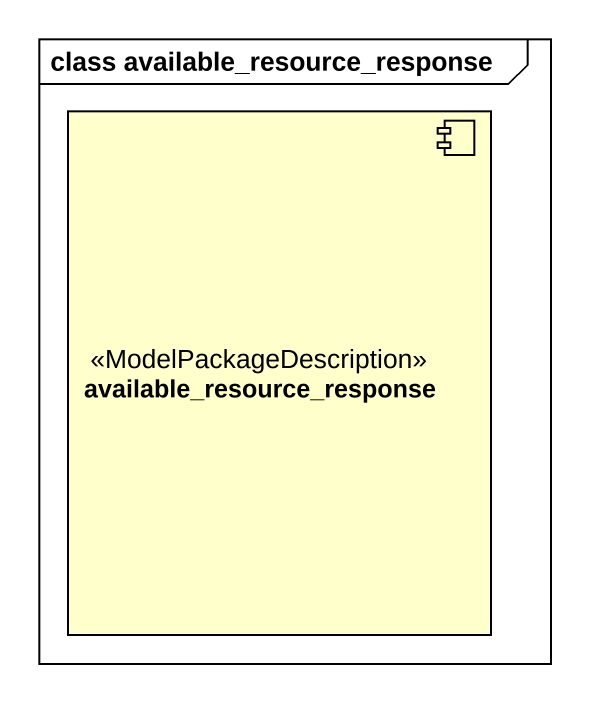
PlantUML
@startuml
mainframe class available_resource_response
component available_resource_response <<ModelPackageDescription>>
@enduml
